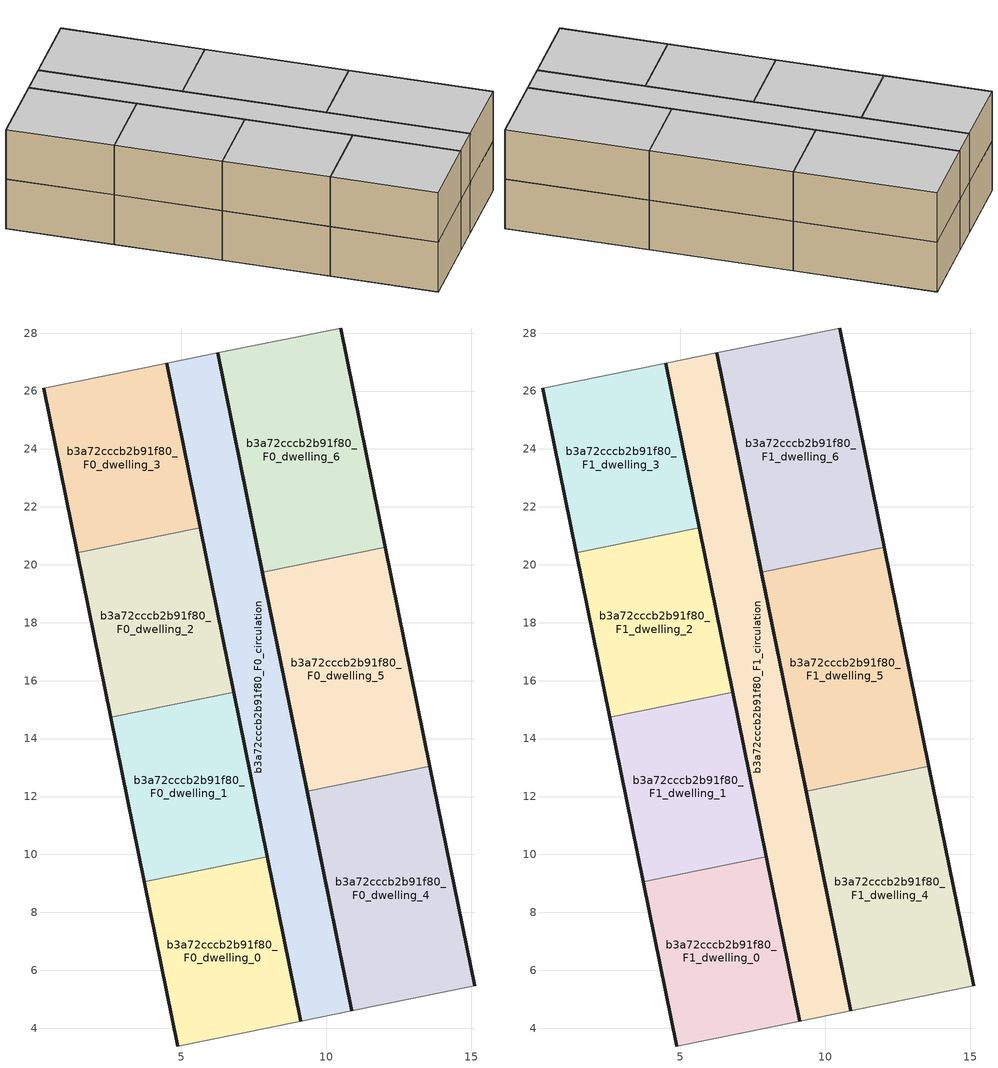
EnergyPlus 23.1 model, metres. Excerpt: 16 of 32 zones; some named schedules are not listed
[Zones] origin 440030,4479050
b3a72cccb2b91f80_F0_dwelling_0
 floor ground (EU_floor_Construction): 9.11,4.25 7.96,9.92 3.72,9.06 4.87,3.39 z0
 wall outside (EU_wall_Construction): 7.96,9.92 9.11,4.25 / 4.87,3.39 3.72,9.06 z0:3
 wall adiabatic (EU_wall_Construction): 9.11,4.25 4.87,3.39 z0:3
 wall to b3a72cccb2b91f80_F0_dwelling_1 (EU_wall_Construction): 3.72,9.06 7.96,9.92 z0:3
b3a72cccb2b91f80_F0_dwelling_1
 floor ground (EU_floor_Construction): 7.96,9.92 6.8,15.6 2.56,14.74 3.72,9.06 z0
 wall outside (EU_wall_Construction): 6.8,15.6 7.96,9.92 / 3.72,9.06 2.56,14.74 z0:3
 wall to b3a72cccb2b91f80_F0_dwelling_2 (EU_wall_Construction): 2.56,14.74 6.8,15.6 z0:3
b3a72cccb2b91f80_F0_dwelling_2
 floor ground (EU_floor_Construction): 6.8,15.6 5.65,21.28 1.41,20.42 2.56,14.74 z0
 wall outside (EU_wall_Construction): 5.65,21.28 6.8,15.6 / 2.56,14.74 1.41,20.42 z0:3
 wall to b3a72cccb2b91f80_F0_dwelling_3 (EU_wall_Construction): 1.41,20.42 5.65,21.28 z0:3
b3a72cccb2b91f80_F0_dwelling_3
 floor ground (EU_floor_Construction): 5.65,21.28 4.49,26.95 0.25,26.09 1.41,20.42 z0
 wall outside (EU_wall_Construction): 4.49,26.95 5.65,21.28 / 1.41,20.42 0.25,26.09 z0:3
 wall adiabatic (EU_wall_Construction): 0.25,26.09 4.49,26.95 z0:3
b3a72cccb2b91f80_F0_dwelling_4
 floor ground (EU_floor_Construction): 15.12,5.47 13.58,13.04 9.34,12.18 10.88,4.61 z0
 wall outside (EU_wall_Construction): 10.88,4.61 9.34,12.18 / 13.58,13.04 15.12,5.47 z0:3
 wall to b3a72cccb2b91f80_F0_dwelling_5 (EU_wall_Construction): 9.34,12.18 13.58,13.04 z0:3
 wall adiabatic (EU_wall_Construction): 15.12,5.47 10.88,4.61 z0:3
b3a72cccb2b91f80_F0_dwelling_5
 floor ground (EU_floor_Construction): 13.58,13.04 12.04,20.61 7.8,19.75 9.34,12.18 z0
 wall outside (EU_wall_Construction): 9.34,12.18 7.8,19.75 / 12.04,20.61 13.58,13.04 z0:3
 wall to b3a72cccb2b91f80_F0_dwelling_6 (EU_wall_Construction): 7.8,19.75 12.04,20.61 z0:3
b3a72cccb2b91f80_F0_dwelling_6
 floor ground (EU_floor_Construction): 12.04,20.61 10.5,28.18 6.26,27.31 7.8,19.75 z0
 wall outside (EU_wall_Construction): 7.8,19.75 6.26,27.31 / 10.5,28.18 12.04,20.61 z0:3
 wall adiabatic (EU_wall_Construction): 6.26,27.31 10.5,28.18 z0:3
b3a72cccb2b91f80_F0_circulation
 floor ground (EU_floor_Construction): 10.88,4.61 6.26,27.31 4.49,26.96 9.11,4.25 z0
 wall outside (EU_wall_Construction): 9.11,4.25 4.49,26.96 / 6.26,27.31 10.88,4.61 z0:3
 wall adiabatic (EU_wall_Construction): 10.88,4.61 9.11,4.25 / 4.49,26.96 6.26,27.31 z0:3
b3a72cccb2b91f80_F1_dwelling_0
 floor to b3a72cccb2b91f80_F0_dwelling_0 (EU_floor_Construction): 9.11,4.25 7.96,9.92 3.72,9.06 4.87,3.39 z3
 wall outside (EU_wall_Construction): 7.96,9.92 9.11,4.25 / 4.87,3.39 3.72,9.06 z3:6
 wall adiabatic (EU_wall_Construction): 9.11,4.25 4.87,3.39 z3:6
 wall to b3a72cccb2b91f80_F1_dwelling_1 (EU_wall_Construction): 3.72,9.06 7.96,9.92 z3:6
 ceiling to b3a72cccb2b91f80_F2_dwelling_0 (EU_floor_Construction): 7.96,9.92 9.11,4.25 4.87,3.39 3.72,9.06 z6
b3a72cccb2b91f80_F1_dwelling_1
 floor to b3a72cccb2b91f80_F0_dwelling_1 (EU_floor_Construction): 7.96,9.92 6.8,15.6 2.56,14.74 3.72,9.06 z3
 wall outside (EU_wall_Construction): 6.8,15.6 7.96,9.92 / 3.72,9.06 2.56,14.74 z3:6
 wall to b3a72cccb2b91f80_F1_dwelling_2 (EU_wall_Construction): 2.56,14.74 6.8,15.6 z3:6
 ceiling to b3a72cccb2b91f80_F2_dwelling_1 (EU_floor_Construction): 6.8,15.6 7.96,9.92 3.72,9.06 2.56,14.74 z6
b3a72cccb2b91f80_F1_dwelling_2
 floor to b3a72cccb2b91f80_F0_dwelling_2 (EU_floor_Construction): 6.8,15.6 5.65,21.28 1.41,20.42 2.56,14.74 z3
 wall outside (EU_wall_Construction): 5.65,21.28 6.8,15.6 / 2.56,14.74 1.41,20.42 z3:6
 wall to b3a72cccb2b91f80_F1_dwelling_3 (EU_wall_Construction): 1.41,20.42 5.65,21.28 z3:6
 ceiling to b3a72cccb2b91f80_F2_dwelling_2 (EU_floor_Construction): 5.65,21.28 6.8,15.6 2.56,14.74 1.41,20.42 z6
b3a72cccb2b91f80_F1_dwelling_3
 floor to b3a72cccb2b91f80_F0_dwelling_3 (EU_floor_Construction): 5.65,21.28 4.49,26.95 0.25,26.09 1.41,20.42 z3
 wall outside (EU_wall_Construction): 4.49,26.95 5.65,21.28 / 1.41,20.42 0.25,26.09 z3:6
 wall adiabatic (EU_wall_Construction): 0.25,26.09 4.49,26.95 z3:6
 ceiling to b3a72cccb2b91f80_F2_dwelling_3 (EU_floor_Construction): 4.49,26.95 5.65,21.28 1.41,20.42 0.25,26.09 z6
b3a72cccb2b91f80_F1_dwelling_4
 floor to b3a72cccb2b91f80_F0_dwelling_4 (EU_floor_Construction): 15.12,5.47 13.58,13.04 9.34,12.18 10.88,4.61 z3
 wall outside (EU_wall_Construction): 10.88,4.61 9.34,12.18 / 13.58,13.04 15.12,5.47 z3:6
 wall to b3a72cccb2b91f80_F1_dwelling_5 (EU_wall_Construction): 9.34,12.18 13.58,13.04 z3:6
 wall adiabatic (EU_wall_Construction): 15.12,5.47 10.88,4.61 z3:6
 ceiling to b3a72cccb2b91f80_F2_dwelling_4 (EU_floor_Construction): 13.58,13.04 15.12,5.47 10.88,4.61 9.34,12.18 z6
b3a72cccb2b91f80_F1_dwelling_5
 floor to b3a72cccb2b91f80_F0_dwelling_5 (EU_floor_Construction): 13.58,13.04 12.04,20.61 7.8,19.75 9.34,12.18 z3
 wall outside (EU_wall_Construction): 9.34,12.18 7.8,19.75 / 12.04,20.61 13.58,13.04 z3:6
 wall to b3a72cccb2b91f80_F1_dwelling_6 (EU_wall_Construction): 7.8,19.75 12.04,20.61 z3:6
 ceiling to b3a72cccb2b91f80_F2_dwelling_5 (EU_floor_Construction): 12.04,20.61 13.58,13.04 9.34,12.18 7.8,19.75 z6
b3a72cccb2b91f80_F1_dwelling_6
 floor to b3a72cccb2b91f80_F0_dwelling_6 (EU_floor_Construction): 12.04,20.61 10.5,28.18 6.26,27.31 7.8,19.75 z3
 wall outside (EU_wall_Construction): 7.8,19.75 6.26,27.31 / 10.5,28.18 12.04,20.61 z3:6
 wall adiabatic (EU_wall_Construction): 6.26,27.31 10.5,28.18 z3:6
 ceiling to b3a72cccb2b91f80_F2_dwelling_6 (EU_floor_Construction): 10.5,28.18 12.04,20.61 7.8,19.75 6.26,27.31 z6
b3a72cccb2b91f80_F1_circulation
 floor to b3a72cccb2b91f80_F0_circulation (EU_floor_Construction): 10.88,4.61 6.26,27.31 4.49,26.96 9.11,4.25 z3
 wall outside (EU_wall_Construction): 9.11,4.25 4.49,26.96 / 6.26,27.31 10.88,4.61 z3:6
 wall adiabatic (EU_wall_Construction): 10.88,4.61 9.11,4.25 / 4.49,26.96 6.26,27.31 z3:6
 ceiling to b3a72cccb2b91f80_F2_circulation (EU_floor_Construction): 6.26,27.31 10.88,4.61 9.11,4.25 4.49,26.96 z6
[Building]
EU S2 Campaign: North Axis=0; Terrain=City; Solar Distribution=FullExterior
[Site:Location]
Madrid: Latitude=40.5; Longitude=-3.5; Time Zone=1; Elevation=609
[SizingPeriod:WeatherFileDays]
AnnualSizingPeriod: Begin Month=1; Begin Day of Month=1; End Month=12; End Day of Month=31; Day of Week for Start Day=Monday; Use Weather File Daylight Saving Period=No; Use Weather File Rain and Snow Indicators=No
[MATERIAL]
EU_InternalMass_Material: Roughness=MediumRough; Thickness=0.1; Conductivity=1; Density=1800; Specific Heat=900; Thermal Absorptance=0.9; Solar Absorptance=0.7; Visible Absorptance=0.7
[MATERIAL:NOMASS] Roughness=MediumRough; Thermal Absorptance=0.9; Solar Absorptance=0.7; Visible Absorptance=0.7
Name | Thermal Resistance
EU_wall_NoMass | 1.60022
EU_floor_NoMass | 0.470652
[CONSTRUCTION]
EU_wall_Construction: EU_wall_NoMass
EU_floor_Construction: EU_floor_NoMass
EU_InternalMass_Construction: EU_InternalMass_Material
[ZONE] Type=1; Multiplier=1; Ceiling Height=autocalculate; Floor Area=autocalculate; Part of Total Floor Area=Yes
Name | Volume
b3a72cccb2b91f80_F0_dwelling_0; b3a72cccb2b91f80_F1_dwelling_0; b3a72cccb2b91f80_F0_dwelling_3; b3a72cccb2b91f80_F1_dwelling_3 | 75.1893
b3a72cccb2b91f80_F0_dwelling_1; b3a72cccb2b91f80_F1_dwelling_1 | 75.1945
b3a72cccb2b91f80_F0_dwelling_2; b3a72cccb2b91f80_F1_dwelling_2 | 75.1816
b3a72cccb2b91f80_F0_dwelling_4; b3a72cccb2b91f80_F1_dwelling_4; b3a72cccb2b91f80_F0_dwelling_6; b3a72cccb2b91f80_F1_dwelling_6 | 100.267
b3a72cccb2b91f80_F0_dwelling_5; b3a72cccb2b91f80_F1_dwelling_5 | 100.252
b3a72cccb2b91f80_F0_circulation; b3a72cccb2b91f80_F1_circulation | 125.138
[INTERNALMASS] Construction=EU_InternalMass_Construction
Name | Zone or ZoneList | Surface Area
b3a72cccb2b91f80_F0_dwelling_0_EU_InternalMass | b3a72cccb2b91f80_F0_dwelling_0 | 25.0639
b3a72cccb2b91f80_F0_dwelling_1_EU_InternalMass | b3a72cccb2b91f80_F0_dwelling_1 | 25.0639
b3a72cccb2b91f80_F0_dwelling_2_EU_InternalMass | b3a72cccb2b91f80_F0_dwelling_2 | 25.0639
b3a72cccb2b91f80_F0_dwelling_3_EU_InternalMass | b3a72cccb2b91f80_F0_dwelling_3 | 25.0639
b3a72cccb2b91f80_F0_dwelling_4_EU_InternalMass | b3a72cccb2b91f80_F0_dwelling_4 | 33.4186
b3a72cccb2b91f80_F0_dwelling_5_EU_InternalMass | b3a72cccb2b91f80_F0_dwelling_5 | 33.4186
b3a72cccb2b91f80_F0_dwelling_6_EU_InternalMass | b3a72cccb2b91f80_F0_dwelling_6 | 33.4186
b3a72cccb2b91f80_F1_dwelling_0_EU_InternalMass | b3a72cccb2b91f80_F1_dwelling_0 | 25.0639
b3a72cccb2b91f80_F1_dwelling_1_EU_InternalMass | b3a72cccb2b91f80_F1_dwelling_1 | 25.0639
b3a72cccb2b91f80_F1_dwelling_2_EU_InternalMass | b3a72cccb2b91f80_F1_dwelling_2 | 25.0639
b3a72cccb2b91f80_F1_dwelling_3_EU_InternalMass | b3a72cccb2b91f80_F1_dwelling_3 | 25.0639
b3a72cccb2b91f80_F1_dwelling_4_EU_InternalMass | b3a72cccb2b91f80_F1_dwelling_4 | 33.4186
b3a72cccb2b91f80_F1_dwelling_5_EU_InternalMass | b3a72cccb2b91f80_F1_dwelling_5 | 33.4186
b3a72cccb2b91f80_F1_dwelling_6_EU_InternalMass | b3a72cccb2b91f80_F1_dwelling_6 | 33.4186
[OTHEREQUIPMENT] Fuel Type=Electricity; Design Level Calculation Method=Watts/Area; Power per Zone Floor Area=1; Fraction Latent=0; Fraction Radiant=0; Fraction Lost=0; Carbon Dioxide Generation Rate=0; EndUse Subcategory=EU_Step8_InternalGains
Name | Zone or ZoneList or Space or SpaceList | Schedule
EU_Step8_InternalGain_b3a72cccb2b91f80_F0_dwelling_0_f000 | b3a72cccb2b91f80_F0_dwelling_0 | EU_Step8_GainSchedule_b3a72cccb2b91f80_F0_dwelling_0_f000
EU_Step8_InternalGain_b3a72cccb2b91f80_F0_dwelling_1_f000 | b3a72cccb2b91f80_F0_dwelling_1 | EU_Step8_GainSchedule_b3a72cccb2b91f80_F0_dwelling_1_f000
EU_Step8_InternalGain_b3a72cccb2b91f80_F0_dwelling_2_f000 | b3a72cccb2b91f80_F0_dwelling_2 | EU_Step8_GainSchedule_b3a72cccb2b91f80_F0_dwelling_2_f000
EU_Step8_InternalGain_b3a72cccb2b91f80_F0_dwelling_3_f000 | b3a72cccb2b91f80_F0_dwelling_3 | EU_Step8_GainSchedule_b3a72cccb2b91f80_F0_dwelling_3_f000
EU_Step8_InternalGain_b3a72cccb2b91f80_F0_dwelling_4_f000 | b3a72cccb2b91f80_F0_dwelling_4 | EU_Step8_GainSchedule_b3a72cccb2b91f80_F0_dwelling_4_f000
EU_Step8_InternalGain_b3a72cccb2b91f80_F0_dwelling_5_f000 | b3a72cccb2b91f80_F0_dwelling_5 | EU_Step8_GainSchedule_b3a72cccb2b91f80_F0_dwelling_5_f000
EU_Step8_InternalGain_b3a72cccb2b91f80_F0_dwelling_6_f000 | b3a72cccb2b91f80_F0_dwelling_6 | EU_Step8_GainSchedule_b3a72cccb2b91f80_F0_dwelling_6_f000
EU_Step8_InternalGain_b3a72cccb2b91f80_F1_dwelling_0_f000 | b3a72cccb2b91f80_F1_dwelling_0 | EU_Step8_GainSchedule_b3a72cccb2b91f80_F1_dwelling_0_f000
EU_Step8_InternalGain_b3a72cccb2b91f80_F1_dwelling_1_f000 | b3a72cccb2b91f80_F1_dwelling_1 | EU_Step8_GainSchedule_b3a72cccb2b91f80_F1_dwelling_1_f000
EU_Step8_InternalGain_b3a72cccb2b91f80_F1_dwelling_2_f000 | b3a72cccb2b91f80_F1_dwelling_2 | EU_Step8_GainSchedule_b3a72cccb2b91f80_F1_dwelling_2_f000
EU_Step8_InternalGain_b3a72cccb2b91f80_F1_dwelling_3_f000 | b3a72cccb2b91f80_F1_dwelling_3 | EU_Step8_GainSchedule_b3a72cccb2b91f80_F1_dwelling_3_f000
EU_Step8_InternalGain_b3a72cccb2b91f80_F1_dwelling_4_f000 | b3a72cccb2b91f80_F1_dwelling_4 | EU_Step8_GainSchedule_b3a72cccb2b91f80_F1_dwelling_4_f000
EU_Step8_InternalGain_b3a72cccb2b91f80_F1_dwelling_5_f000 | b3a72cccb2b91f80_F1_dwelling_5 | EU_Step8_GainSchedule_b3a72cccb2b91f80_F1_dwelling_5_f000
EU_Step8_InternalGain_b3a72cccb2b91f80_F1_dwelling_6_f000 | b3a72cccb2b91f80_F1_dwelling_6 | EU_Step8_GainSchedule_b3a72cccb2b91f80_F1_dwelling_6_f000
[ZONEINFILTRATION:DESIGNFLOWRATE] Schedule=EU_AlwaysOn; Design Flow Rate Calculation Method=Flow/Area; Flow Rate per Floor Area=0.0005; Constant Term Coefficient=1; Temperature Term Coefficient=0; Velocity Term Coefficient=0; Velocity Squared Term Coefficient=0
Name | Zone or ZoneList or Space or SpaceList
EU_Circulation_Infiltration_b3a72cccb2b91f80_F0_circulation | b3a72cccb2b91f80_F0_circulation
EU_Circulation_Infiltration_b3a72cccb2b91f80_F1_circulation | b3a72cccb2b91f80_F1_circulation
[ZONEVENTILATION:DESIGNFLOWRATE] Schedule=EU_AlwaysOn; Design Flow Rate Calculation Method=AirChanges/Hour; Air Changes per Hour=0.480704; Ventilation Type=Natural; Fan Pressure Rise=0; Fan Total Efficiency=1; Constant Term Coefficient=1; Temperature Term Coefficient=0; Velocity Term Coefficient=0; Velocity Squared Term Coefficient=0; Minimum Indoor Temperature=-100; Maximum Indoor Temperature=100; Delta Temperature=-100; Minimum Outdoor Temperature=-100; Maximum Outdoor Temperature=100; Maximum Wind Speed=40
Name | Zone or ZoneList or Space or SpaceList
EU_ConstantAir_b3a72cccb2b91f80_F0_dwelling_0 | b3a72cccb2b91f80_F0_dwelling_0
EU_ConstantAir_b3a72cccb2b91f80_F0_dwelling_1 | b3a72cccb2b91f80_F0_dwelling_1
EU_ConstantAir_b3a72cccb2b91f80_F0_dwelling_2 | b3a72cccb2b91f80_F0_dwelling_2
EU_ConstantAir_b3a72cccb2b91f80_F0_dwelling_3 | b3a72cccb2b91f80_F0_dwelling_3
EU_ConstantAir_b3a72cccb2b91f80_F0_dwelling_4 | b3a72cccb2b91f80_F0_dwelling_4
EU_ConstantAir_b3a72cccb2b91f80_F0_dwelling_5 | b3a72cccb2b91f80_F0_dwelling_5
EU_ConstantAir_b3a72cccb2b91f80_F0_dwelling_6 | b3a72cccb2b91f80_F0_dwelling_6
EU_ConstantAir_b3a72cccb2b91f80_F1_dwelling_0 | b3a72cccb2b91f80_F1_dwelling_0
EU_ConstantAir_b3a72cccb2b91f80_F1_dwelling_1 | b3a72cccb2b91f80_F1_dwelling_1
EU_ConstantAir_b3a72cccb2b91f80_F1_dwelling_2 | b3a72cccb2b91f80_F1_dwelling_2
EU_ConstantAir_b3a72cccb2b91f80_F1_dwelling_3 | b3a72cccb2b91f80_F1_dwelling_3
EU_ConstantAir_b3a72cccb2b91f80_F1_dwelling_4 | b3a72cccb2b91f80_F1_dwelling_4
EU_ConstantAir_b3a72cccb2b91f80_F1_dwelling_5 | b3a72cccb2b91f80_F1_dwelling_5
EU_ConstantAir_b3a72cccb2b91f80_F1_dwelling_6 | b3a72cccb2b91f80_F1_dwelling_6
[HVACTEMPLATE:THERMOSTAT] Constant Heating Setpoint=20; Constant Cooling Setpoint=50
EU_HeatOnly_b3a72cccb2b91f80_F0_dwelling_0; EU_HeatOnly_b3a72cccb2b91f80_F0_dwelling_1; EU_HeatOnly_b3a72cccb2b91f80_F0_dwelling_2; EU_HeatOnly_b3a72cccb2b91f80_F0_dwelling_3; EU_HeatOnly_b3a72cccb2b91f80_F0_dwelling_4; EU_HeatOnly_b3a72cccb2b91f80_F0_dwelling_5; EU_HeatOnly_b3a72cccb2b91f80_F0_dwelling_6; EU_HeatOnly_b3a72cccb2b91f80_F1_dwelling_0; EU_HeatOnly_b3a72cccb2b91f80_F1_dwelling_1; EU_HeatOnly_b3a72cccb2b91f80_F1_dwelling_2; EU_HeatOnly_b3a72cccb2b91f80_F1_dwelling_3; EU_HeatOnly_b3a72cccb2b91f80_F1_dwelling_4; EU_HeatOnly_b3a72cccb2b91f80_F1_dwelling_5; EU_HeatOnly_b3a72cccb2b91f80_F1_dwelling_6; EU_HeatOnly_b3a72cccb2b91f80_F2_dwelling_0; EU_HeatOnly_b3a72cccb2b91f80_F2_dwelling_1; EU_HeatOnly_b3a72cccb2b91f80_F2_dwelling_2; EU_HeatOnly_b3a72cccb2b91f80_F2_dwelling_3; EU_HeatOnly_b3a72cccb2b91f80_F2_dwelling_4; EU_HeatOnly_b3a72cccb2b91f80_F2_dwelling_5; EU_HeatOnly_b3a72cccb2b91f80_F2_dwelling_6; EU_HeatOnly_b3a72cccb2b91f80_F3_dwelling_0; EU_HeatOnly_b3a72cccb2b91f80_F3_dwelling_1; EU_HeatOnly_b3a72cccb2b91f80_F3_dwelling_2; EU_HeatOnly_b3a72cccb2b91f80_F3_dwelling_3; EU_HeatOnly_b3a72cccb2b91f80_F3_dwelling_4; EU_HeatOnly_b3a72cccb2b91f80_F3_dwelling_5; EU_HeatOnly_b3a72cccb2b91f80_F3_dwelling_6
[HVACTEMPLATE:ZONE:IDEALLOADSAIRSYSTEM] System Availability Schedule=EU_AlwaysOn; Maximum Heating Supply Air Temperature=50; Minimum Cooling Supply Air Temperature=13; Maximum Heating Supply Air Humidity Ratio=0.0156; Minimum Cooling Supply Air Humidity Ratio=0.0077; Heating Limit=NoLimit; Cooling Limit=NoLimit; Heating Availability Schedule=EU_AlwaysOn; Cooling Availability Schedule=EU_CoolingOff; Dehumidification Control Type=ConstantSensibleHeatRatio; Cooling Sensible Heat Ratio=0.7; Dehumidification Setpoint=60; Humidification Control Type=None; Humidification Setpoint=30; Outdoor Air Method=None; Outdoor Air Flow Rate per Person=0.00944; Outdoor Air Flow Rate per Zone Floor Area=0; Outdoor Air Flow Rate per Zone=0; Demand Controlled Ventilation Type=None; Outdoor Air Economizer Type=NoEconomizer; Heat Recovery Type=None; Sensible Heat Recovery Effectiveness=0.7; Latent Heat Recovery Effectiveness=0.65
Name | Template Thermostat
b3a72cccb2b91f80_F0_dwelling_0 | EU_HeatOnly_b3a72cccb2b91f80_F0_dwelling_0
b3a72cccb2b91f80_F0_dwelling_1 | EU_HeatOnly_b3a72cccb2b91f80_F0_dwelling_1
b3a72cccb2b91f80_F0_dwelling_2 | EU_HeatOnly_b3a72cccb2b91f80_F0_dwelling_2
b3a72cccb2b91f80_F0_dwelling_3 | EU_HeatOnly_b3a72cccb2b91f80_F0_dwelling_3
b3a72cccb2b91f80_F0_dwelling_4 | EU_HeatOnly_b3a72cccb2b91f80_F0_dwelling_4
b3a72cccb2b91f80_F0_dwelling_5 | EU_HeatOnly_b3a72cccb2b91f80_F0_dwelling_5
b3a72cccb2b91f80_F0_dwelling_6 | EU_HeatOnly_b3a72cccb2b91f80_F0_dwelling_6
b3a72cccb2b91f80_F1_dwelling_0 | EU_HeatOnly_b3a72cccb2b91f80_F1_dwelling_0
b3a72cccb2b91f80_F1_dwelling_1 | EU_HeatOnly_b3a72cccb2b91f80_F1_dwelling_1
b3a72cccb2b91f80_F1_dwelling_2 | EU_HeatOnly_b3a72cccb2b91f80_F1_dwelling_2
b3a72cccb2b91f80_F1_dwelling_3 | EU_HeatOnly_b3a72cccb2b91f80_F1_dwelling_3
b3a72cccb2b91f80_F1_dwelling_4 | EU_HeatOnly_b3a72cccb2b91f80_F1_dwelling_4
b3a72cccb2b91f80_F1_dwelling_5 | EU_HeatOnly_b3a72cccb2b91f80_F1_dwelling_5
b3a72cccb2b91f80_F1_dwelling_6 | EU_HeatOnly_b3a72cccb2b91f80_F1_dwelling_6
[SIZING:ZONE] Zone Cooling Design Supply Air Temperature Input Method=SupplyAirTemperature; Zone Cooling Design Supply Air Temperature=13; Zone Heating Design Supply Air Temperature Input Method=SupplyAirTemperature; Zone Heating Design Supply Air Temperature=50; Zone Cooling Design Supply Air Humidity Ratio=0.008; Zone Heating Design Supply Air Humidity Ratio=0.008; Cooling Design Air Flow Method=DesignDay; Cooling Design Air Flow Rate=0; Cooling Minimum Air Flow per Zone Floor Area=0.000762; Cooling Minimum Air Flow=0; Cooling Minimum Air Flow Fraction=0.2; Heating Design Air Flow Method=DesignDay; Heating Design Air Flow Rate=0; Heating Maximum Air Flow per Zone Floor Area=0.002032; Heating Maximum Air Flow=0.141576; Heating Maximum Air Flow Fraction=0.3; Account for Dedicated Outdoor Air System=No; Dedicated Outdoor Air System Control Strategy=NeutralSupplyAir; Dedicated Outdoor Air Low Setpoint Temperature for Design=autosize; Dedicated Outdoor Air High Setpoint Temperature for Design=autosize; Zone Load Sizing Method=Sensible Load Only No Latent Load; Zone Latent Cooling Design Supply Air Humidity Ratio Input Method=HumidityRatioDifference; Zone Cooling Design Supply Air Humidity Ratio Difference=0.005; Zone Latent Heating Design Supply Air Humidity Ratio Input Method=HumidityRatioDifference; Zone Humidification Design Supply Air Humidity Ratio Difference=0.005
b3a72cccb2b91f80_F0_dwelling_0; b3a72cccb2b91f80_F0_dwelling_1; b3a72cccb2b91f80_F0_dwelling_2; b3a72cccb2b91f80_F0_dwelling_3; b3a72cccb2b91f80_F0_dwelling_4; b3a72cccb2b91f80_F0_dwelling_5; b3a72cccb2b91f80_F0_dwelling_6
